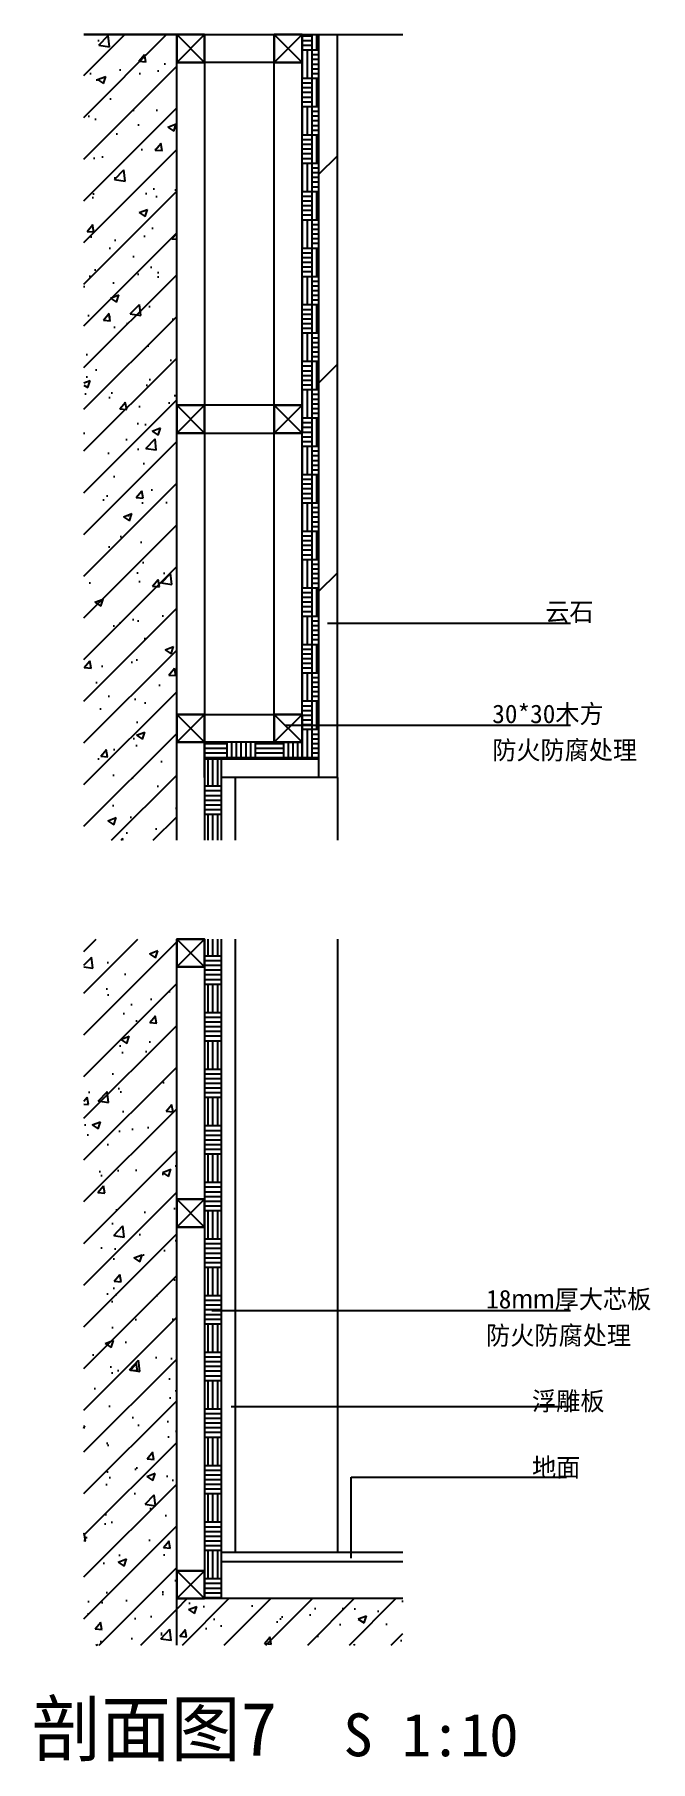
# Model space of a CAD drawing. Header units: metres. Extents: x 80900 to 81563, y 10349 to 12209.
import ezdxf

# ---------------------------------------------------------------- set-up
doc = ezdxf.new("R2010")
doc.units = ezdxf.units.M
for name, color, linetype in [('10填充', 8, 'Continuous'), ('1虚线', 150, 'Continuous'), ('3墙体', 7, 'Continuous'), ('4', 3, 'Continuous'), ('7标住', 1, 'Continuous')]:
    doc.layers.add(name, color=color, linetype=linetype)
doc.dimstyles.get("Standard").update_dxf_attribs({"dimtxt": 2.5, "dimasz": 2.5, "dimexe": 1.25, "dimexo": 0.625, "dimtad": 1, "dimcen": 2.5, "dimazin": 3, "dimtfac": 1, "dimtmove": 0, "dimatfit": 3})

msp = doc.modelspace()

# ---------------------------------------------------------------- hatches: boundary and pattern name
at = {"layer": '10填充'}
h = msp.add_hatch(dxfattribs=at)
h.set_pattern_fill('ANSI31', scale=10)
h.paths.add_polyline_path([(81053.03, 12208.52), (80953.03, 12208.52), (80953.03, 11341.06), (81053.03, 11341.06)])
h.paths.add_polyline_path([(81053.03, 11234.72), (80953.03, 11234.72), (80953.03, 10474.51), (81053.03, 10474.51)])
h = msp.add_hatch(dxfattribs=at)
h.set_pattern_fill('AR-CONC', scale=0.5)
h.paths.add_polyline_path([(81053.03, 12208.52), (80953.03, 12208.52), (80953.03, 11341.06), (81053.03, 11341.06)])
h.paths.add_polyline_path([(81053.03, 11234.72), (80953.03, 11234.72), (80953.03, 10474.51), (81053.03, 10474.51)])
h = msp.add_hatch(dxfattribs=at)
h.set_pattern_fill('Y614', scale=50)
h.set_pattern_definition([(45, (0, 0), (-112.2532, 112.2532), [])])
h.paths.add_polyline_path([(81226.03, 12208.52), (81206.03, 12208.52), (81206.03, 11408.51), (81226.03, 11408.51)])
h.paths.add_polyline_path([(81206.03, 11428.51), (81101.03, 11428.51), (81101.03, 11408.51), (81206.03, 11408.51)])
h = msp.add_hatch(dxfattribs=at)
h.set_pattern_fill('AR-PARQ1', scale=0.1)
h.paths.add_polyline_path([(81206.03, 12208.52), (81188.03, 12208.52), (81188.03, 12178.52), (81188.03, 11428.51), (81206.03, 11428.51)])
h = msp.add_hatch(dxfattribs=at)
h.set_pattern_fill('AR-PARQ1', scale=0.1)
h.paths.add_polyline_path([(81188.03, 11446.51), (81158.03, 11446.51), (81083.03, 11446.51), (81083.03, 11428.51), (81188.03, 11428.51)])
h = msp.add_hatch(dxfattribs=at)
h.set_pattern_fill('AR-PARQ1', scale=0.1)
h.paths.add_polyline_path([(81101.03, 11428.51), (81083.03, 11428.51), (81083.03, 11408.51), (81101.03, 11408.51)])
h = msp.add_hatch(dxfattribs=at)
h.set_pattern_fill('AR-PARQ1', scale=0.1)
h.paths.add_polyline_path([(81101.03, 11408.51), (81083.03, 11408.51), (81083.03, 11341.06), (81101.03, 11341.06)])
h = msp.add_hatch(dxfattribs=at)
h.set_pattern_fill('AR-PARQ1', scale=0.1)
h.paths.add_polyline_path([(81101.03, 11234.72), (81083.03, 11234.72), (81083.03, 11204.72), (81083.03, 10524.51), (81101.03, 10524.51)])
h = msp.add_hatch(dxfattribs=at)
h.set_pattern_fill('AR-CONC', scale=0.5)
h.paths.add_polyline_path([(81296.43, 10524.51), (81053.03, 10524.51), (81053.03, 10474.51), (81296.43, 10474.51)])
h = msp.add_hatch(dxfattribs=at)
h.set_pattern_fill('ANSI31', scale=10)
h.paths.add_polyline_path([(81296.43, 10524.51), (81053.03, 10524.51), (81053.03, 10474.51), (81296.43, 10474.51)])

# ---------------------------------------------------------------- linework, layer by layer
for p, q in [((81053.03, 12208.52), (81083.03, 12178.52)), ((81083.03, 12208.52), (81053.03, 12178.52)), ((81083.03, 12208.52), (81053.03, 12178.52)), ((81053.03, 12208.52), (81083.03, 12178.52)), ((81083.03, 12208.52), (81083.03, 11341.06)), ((81158.03, 12208.52), (81188.03, 12178.52)), ((81188.03, 12208.52), (81158.03, 12178.52)), ((81188.03, 12208.52), (81158.03, 12178.52)), ((81158.03, 12208.52), (81188.03, 12178.52)), ((81188.03, 11428.51), (81188.03, 12208.52)), ((81053.03, 11809.4), (81083.03, 11779.4)), ((81083.03, 11809.4), (81053.03, 11779.4)), ((81083.03, 11809.4), (81053.03, 11779.4)), ((81053.03, 11809.4), (81083.03, 11779.4)), ((81158.03, 11809.4), (81188.03, 11779.4)), ((81188.03, 11809.4), (81158.03, 11779.4)), ((81188.03, 11809.4), (81158.03, 11779.4)), ((81158.03, 11809.4), (81188.03, 11779.4)), ((81053.03, 11476.51), (81083.03, 11446.51)), ((81083.03, 11476.51), (81053.03, 11446.51)), ((81083.03, 11476.51), (81053.03, 11446.51)), ((81053.03, 11476.51), (81083.03, 11446.51)), ((81158.03, 11476.51), (81188.03, 11446.51)), ((81188.03, 11476.51), (81158.03, 11446.51)), ((81188.03, 11476.51), (81158.03, 11446.51)), ((81158.03, 11476.51), (81188.03, 11446.51)), ((81188.03, 11446.51), (81083.03, 11446.51)), ((81101.03, 11428.51), (81101.03, 11341.06)), ((81053.03, 11234.72), (81083.03, 11204.72)), ((81083.03, 11234.72), (81053.03, 11204.72)), ((81083.03, 11234.72), (81053.03, 11204.72)), ((81053.03, 11234.72), (81083.03, 11204.72)), ((81083.03, 11234.72), (81083.03, 10524.51)), ((81101.03, 11234.72), (81101.03, 10524.51)), ((81053.03, 10954.51), (81083.03, 10924.51)), ((81083.03, 10954.51), (81053.03, 10924.51)), ((81083.03, 10954.51), (81053.03, 10924.51)), ((81053.03, 10954.51), (81083.03, 10924.51)), ((81053.03, 10554.51), (81083.03, 10524.51)), ((81083.03, 10554.51), (81053.03, 10524.51)), ((81083.03, 10554.51), (81053.03, 10524.51)), ((81053.03, 10554.51), (81083.03, 10524.51))]:
    msp.add_line(p, q, dxfattribs=at)
for points in [[(81053.03, 12208.52), (81083.03, 12208.52), (81083.03, 12178.52), (81053.03, 12178.52)], [(81083.03, 12208.52), (81053.03, 12208.52), (81053.03, 12178.52), (81083.03, 12178.52)], [(81188.03, 12208.52), (81158.03, 12208.52), (81158.03, 12178.52), (81188.03, 12178.52)], [(81158.03, 12208.52), (81188.03, 12208.52), (81188.03, 12178.52), (81158.03, 12178.52)], [(81158.03, 12178.52), (81083.03, 12178.52), (81083.03, 11476.51), (81158.03, 11476.51)], [(81083.03, 11809.4), (81053.03, 11809.4), (81053.03, 11779.4), (81083.03, 11779.4)], [(81053.03, 11809.4), (81083.03, 11809.4), (81083.03, 11779.4), (81053.03, 11779.4)], [(81083.03, 11779.4), (81158.03, 11779.4), (81158.03, 11809.4), (81083.03, 11809.4)], [(81158.03, 11809.4), (81188.03, 11809.4), (81188.03, 11779.4), (81158.03, 11779.4)], [(81188.03, 11809.4), (81158.03, 11809.4), (81158.03, 11779.4), (81188.03, 11779.4)], [(81053.03, 11476.51), (81083.03, 11476.51), (81083.03, 11446.51), (81053.03, 11446.51)], [(81083.03, 11476.51), (81053.03, 11476.51), (81053.03, 11446.51), (81083.03, 11446.51)], [(81188.03, 11476.51), (81158.03, 11476.51), (81158.03, 11446.51), (81188.03, 11446.51)], [(81158.03, 11476.51), (81188.03, 11476.51), (81188.03, 11446.51), (81158.03, 11446.51)], [(81053.03, 11234.72), (81083.03, 11234.72), (81083.03, 11204.72), (81053.03, 11204.72)], [(81083.03, 11234.72), (81053.03, 11234.72), (81053.03, 11204.72), (81083.03, 11204.72)], [(81083.03, 10954.51), (81053.03, 10954.51), (81053.03, 10924.51), (81083.03, 10924.51)], [(81053.03, 10954.51), (81083.03, 10954.51), (81083.03, 10924.51), (81053.03, 10924.51)], [(81053.03, 10554.51), (81083.03, 10554.51), (81083.03, 10524.51), (81053.03, 10524.51)], [(81083.03, 10554.51), (81053.03, 10554.51), (81053.03, 10524.51), (81083.03, 10524.51)]]:
    msp.add_lwpolyline(points, close=True, dxfattribs=at)
at = {"layer": '1虚线'}
for p, q in [((81226.03, 11408.51), (81226.03, 11341.06)), ((81226.03, 11234.72), (81226.03, 10574.51))]:
    msp.add_line(p, q, dxfattribs=at)
at = {"layer": '3墙体'}
for p, q in [((81053.03, 12208.52), (80953.03, 12208.52)), ((81053.03, 11341.06), (81053.03, 12208.52)), ((81083.03, 11428.51), (81083.03, 11446.51)), ((81053.03, 10474.51), (81053.03, 11234.72)), ((81296.43, 10524.51), (81053.03, 10524.51))]:
    msp.add_line(p, q, dxfattribs=at)
at = {"layer": '4'}
for p, q in [((80953.03, 12208.52), (81296.43, 12208.52)), ((81206.03, 11408.51), (81206.03, 12208.52)), ((81226.03, 11408.51), (81226.03, 12208.52)), ((81206.03, 11428.51), (81083.03, 11428.51)), ((81083.03, 11408.51), (81083.03, 11428.51)), ((81226.03, 11408.51), (81101.03, 11408.51)), ((81116.03, 11408.51), (81116.03, 11341.06)), ((81116.03, 11234.72), (81116.03, 10574.51)), ((81101.03, 10574.51), (81296.43, 10574.51)), ((81101.03, 10564.51), (81296.43, 10564.51))]:
    msp.add_line(p, q, dxfattribs=at)

# ---------------------------------------------------------------- texts
for s, height, p in [('剖面图7', 57.69, (80896.77, 10355.51)), ('S 1:10', 46.15, (81232.59, 10354.79))]:
    msp.add_text(s, height=height).set_placement(p)
at = {"char_height": 20, "attachment_point": 1}
for s, insert in [('云石', (81449.71, 11597.08)), ('30*30木方', (81392.65, 11487.14)), ('防火防腐处理', (81392.65, 11448.1)), ('18{\\fArial|b0|i0|c0|p32;mm}厚大芯板', (81386.12, 10856.97)), ('防火防腐处理', (81386.12, 10817.94)), ('浮雕板', (81435.54, 10747.2)), ('地面', (81435.54, 10675.87))]:
    msp.add_mtext(s, dxfattribs=dict(at, insert=insert))

# ---------------------------------------------------------------- leaders
at = {"layer": '7标住'}
for points in [[(81215.34, 11574.84), (81476.77, 11574.84)], [(81169.87, 11464.83), (81476.77, 11464.83)], [(81090.83, 10834.59), (81476.77, 10834.59)], [(81111.59, 10731.41), (81476.77, 10731.41)], [(81241, 10568.04), (81241, 10655.21), (81472.46, 10655.21)]]:
    msp.add_leader(points, dimstyle='Standard', dxfattribs=at)

doc.saveas('drawing.dxf')
